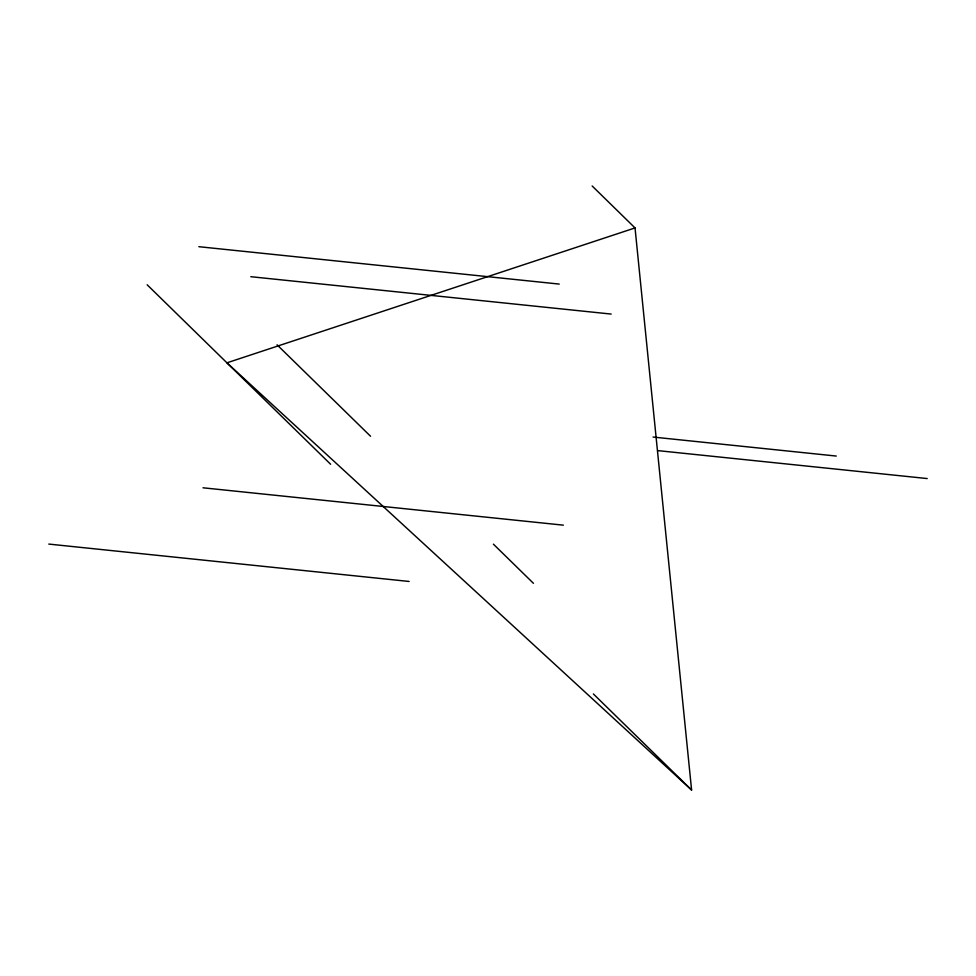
<?xml version="1.0" encoding="UTF-8"?>
<svg xmlns="http://www.w3.org/2000/svg" width="976" height="976" viewBox="0 0 976 976"><rect width="100%" height="100%" fill="white"/><g stroke="black" fill="none" stroke-linecap="round" stroke-linejoin="round"><path stroke-width="1.46" d="M635.034 227.933L226.932 362.828L691.594 790.023L635.034 227.933L592.151 185.977M198.848 246.696L559.211 284.077M250.808 276.696L611.159 314.065M653.078 437.053L836.286 456.06M657.69 450.607L927.2 478.557M202.996 487.793L563.359 525.161M48.8 544.083L409.151 581.464M493.405 544.157L533.433 583.306M277.038 344.784L370.551 436.248M593.396 693.96L691.594 790.023M147.156 284.785L330.62 464.259"/></g></svg>
